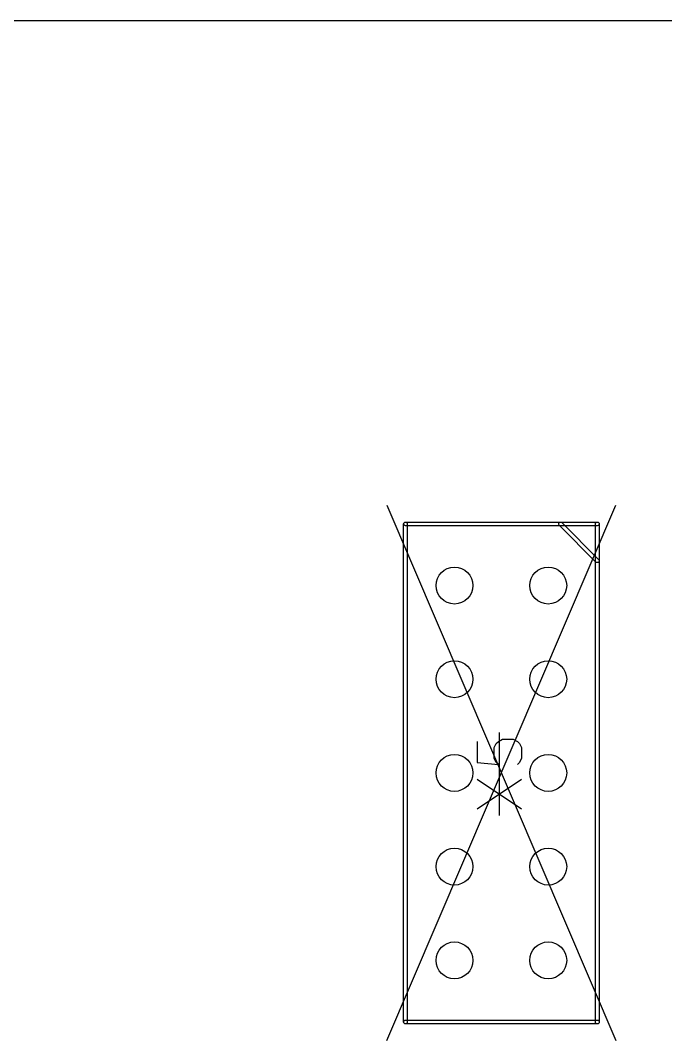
# Model space of a CAD drawing. Extents: x -4 to 236, y -200 to -70.
# Drawn here: x 166.19 to 183.67, y -97.66 to -70 of the extents above; entities that cross this region are included whole.
import ezdxf

# ---------------------------------------------------------------- set-up
doc = ezdxf.new("R2010")
doc.units = 0
doc.layers.add('BLACK', color=7, linetype='CONTINUOUS')

msp = doc.modelspace()

# ---------------------------------------------------------------- linework, layer by layer
at = {"layer": 'BLACK', "linetype": 'CONTINUOUS'}
for p, q in [((-4, -70), (236, -70)), ((176.1175, -83.145), (182.3275, -97.655)), ((176.1175, -97.655), (182.3275, -83.145)), ((176.5725, -83.65), (176.576306, -83.630866)), ((176.5725, -97.15), (176.5725, -83.65)), ((176.576306, -83.630866), (176.603366, -83.603806)), ((176.576306, -83.630866), (176.603366, -83.603806)), ((176.576306, -83.669134), (176.576306, -83.630866)), ((176.603366, -83.696194), (176.576306, -83.669134)), ((176.603366, -83.603806), (176.6225, -83.6)), ((176.603366, -83.603806), (176.641634, -83.603806)), ((176.6225, -83.7), (176.603366, -83.696194)), ((176.6225, -83.6), (181.8225, -83.6)), ((181.8225, -83.7), (176.6225, -83.7)), ((176.641634, -83.603806), (176.668694, -83.630866)), ((176.668694, -83.630866), (176.6725, -83.65)), ((176.6725, -83.65), (176.6725, -97.15)), ((180.776306, -83.630866), (180.803366, -83.603806)), ((180.776306, -83.669134), (180.776306, -83.630866)), ((180.787145, -83.685355), (180.776306, -83.669134)), ((181.787145, -84.685356), (180.787145, -83.685355)), ((180.803366, -83.603806), (180.841634, -83.603806)), ((180.841634, -83.603806), (180.857855, -83.614645)), ((180.857855, -83.614645), (181.857856, -84.614645)), ((181.7725, -83.65), (181.776306, -83.630866)), ((181.7725, -97.15), (181.7725, -83.65)), ((181.776306, -83.630866), (181.803366, -83.603806)), ((181.803366, -83.603806), (181.841634, -83.603806)), ((181.8225, -83.6), (181.841634, -83.603806)), ((181.841634, -83.696194), (181.8225, -83.7)), ((181.841634, -83.603806), (181.868694, -83.630866)), ((181.841634, -83.603806), (181.868694, -83.630866)), ((181.868694, -83.669134), (181.841634, -83.696194)), ((181.868694, -83.630866), (181.868694, -83.669134)), ((181.868694, -83.630866), (181.8725, -83.65)), ((181.8725, -83.65), (181.8725, -97.15)), ((181.857856, -84.614645), (181.868694, -84.630866)), ((181.803366, -84.696194), (181.787145, -84.685356)), ((181.841635, -84.696194), (181.803366, -84.696194)), ((181.868694, -84.669135), (181.841635, -84.696194)), ((181.868694, -84.630866), (181.868694, -84.669135)), ((179.171402, -91.550288), (179.171402, -89.305714)), ((178.571402, -89.542857), (178.571402, -90.114285)), ((179.028545, -89.714285), (179.085688, -89.6)), ((179.085688, -89.6), (179.142831, -89.542857)), ((179.142831, -89.542857), (179.257117, -89.485714)), ((179.257117, -89.485714), (179.542831, -89.485714)), ((179.542831, -89.485714), (179.657117, -89.542857)), ((179.657117, -89.542857), (179.71426, -89.6)), ((179.71426, -89.6), (179.771402, -89.714285)), ((179.028545, -90), (179.028545, -89.714285)), ((179.771402, -89.714285), (179.771402, -90)), ((178.571402, -90.114285), (179.142831, -90.171428)), ((179.085688, -90.114285), (179.028545, -90)), ((179.142831, -90.171428), (179.085688, -90.114285)), ((179.71426, -90.114285), (179.657117, -90.171428)), ((179.771402, -90), (179.71426, -90.114285)), ((178.571402, -91.371428), (179.771402, -90.571428)), ((178.571402, -90.571428), (179.771402, -91.371428)), ((176.576306, -97.169134), (176.5725, -97.15)), ((176.576306, -97.130866), (176.603366, -97.103806)), ((176.576306, -97.169134), (176.576306, -97.130866)), ((176.603366, -97.196194), (176.576306, -97.169134)), ((176.603366, -97.196194), (176.576306, -97.169134)), ((176.603366, -97.103806), (176.6225, -97.1)), ((176.641634, -97.196194), (176.603366, -97.196194)), ((176.6225, -97.2), (176.603366, -97.196194)), ((176.6225, -97.1), (181.8225, -97.1)), ((181.8225, -97.2), (176.6225, -97.2)), ((176.668694, -97.169134), (176.641634, -97.196194)), ((176.6725, -97.15), (176.668694, -97.169134)), ((181.776306, -97.169134), (181.7725, -97.15)), ((181.803366, -97.196194), (181.776306, -97.169134)), ((181.841634, -97.196194), (181.803366, -97.196194)), ((181.8225, -97.1), (181.841634, -97.103806)), ((181.841634, -97.196194), (181.8225, -97.2)), ((181.841634, -97.103806), (181.868694, -97.130866)), ((181.868694, -97.169134), (181.841634, -97.196194)), ((181.868694, -97.169134), (181.841634, -97.196194)), ((181.868694, -97.130866), (181.868694, -97.169134)), ((181.8725, -97.15), (181.868694, -97.169134))]:
    msp.add_line(p, q, dxfattribs=at)
at = {"layer": 'BLACK'}
for centre in [(177.9525, -85.32), (180.4925, -85.32), (177.9525, -87.86), (180.4925, -87.86), (177.9525, -90.4), (180.4925, -90.4), (177.9525, -92.94), (180.4925, -92.94), (177.9525, -95.48), (180.4925, -95.48)]:
    msp.add_circle(centre, 0.5, dxfattribs=at)

doc.saveas('drawing.dxf')
